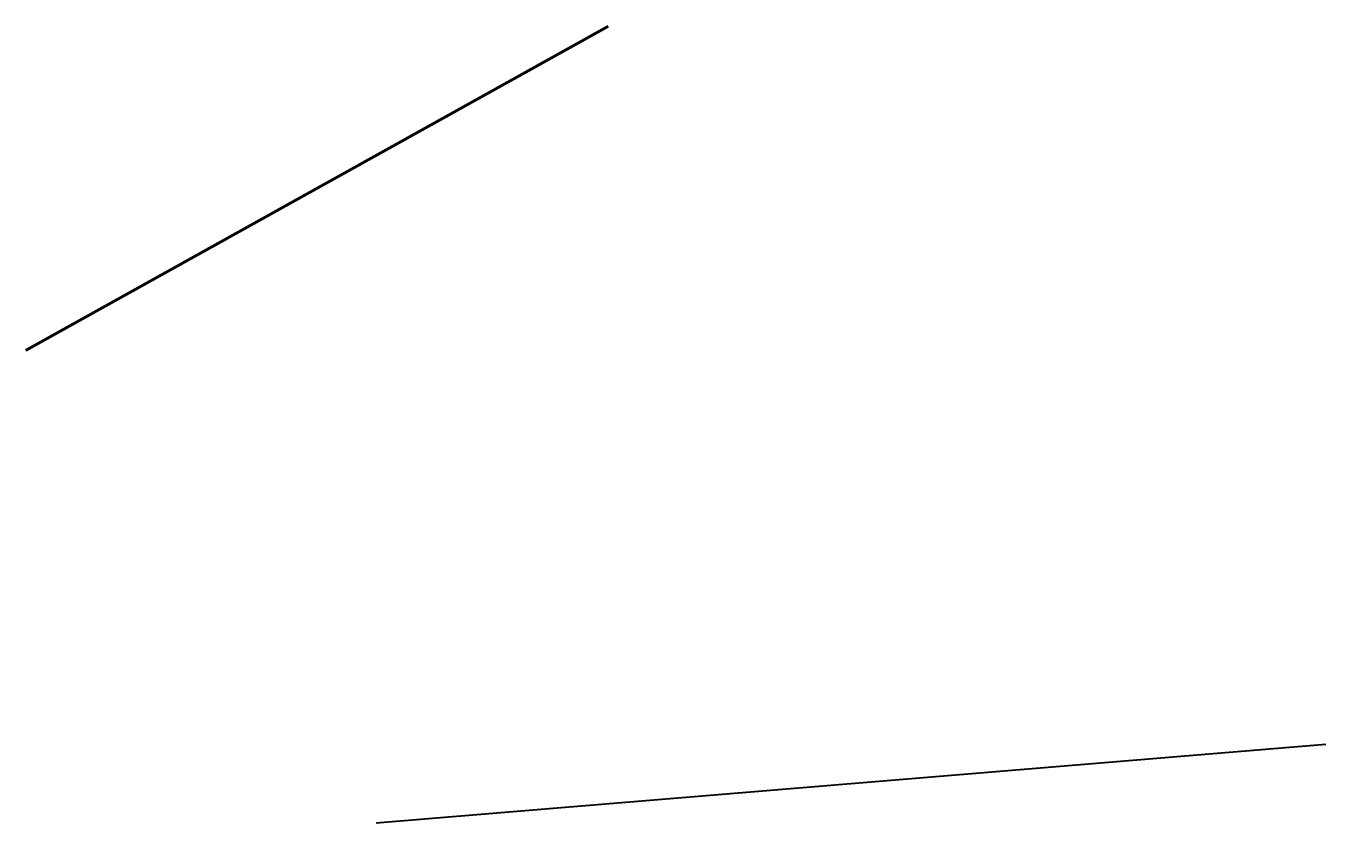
# Model space of a CAD drawing. Header units: millimetres. Extents: x -24.8 to 34.6, y -15.7 to 20.7.
import ezdxf

# ---------------------------------------------------------------- set-up
doc = ezdxf.new("R2010")
doc.units = ezdxf.units.MM
doc.linetypes.add('THIN', pattern=[0])
doc.layers.add('3к3', color=7, linetype='Continuous', true_color=0x000000)

msp = doc.modelspace()

# ---------------------------------------------------------------- linework, layer by layer
at = {"linetype": 'CONTINUOUS', "lineweight": 80, "true_color": 0x000000}
msp.add_line((-24.8, 5.9), (1.8, 20.7), dxfattribs=at)
at = {"layer": '3к3', "linetype": 'THIN', "lineweight": 40, "true_color": 0x000000}
msp.add_line((-8.8, -15.7), (34.6, -12.1), dxfattribs=at)

doc.saveas('drawing.dxf')
